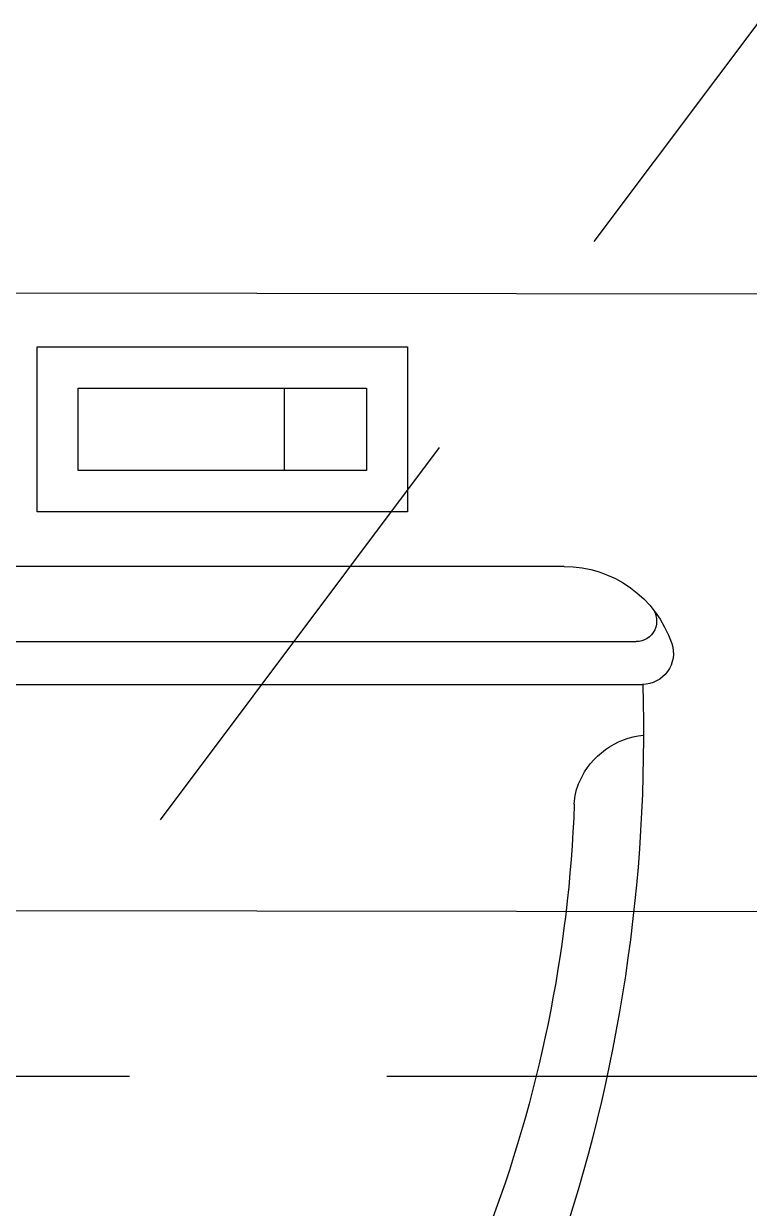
# Model space of a CAD drawing. Header units: centimetres. Extents: x -1797 to 2001, y -8788 to 1856.
# Drawn here: x -780.3 to -745.1, y -702.7 to -645.2 of the extents above; entities that cross this region are included whole.
import ezdxf

# ---------------------------------------------------------------- set-up
doc = ezdxf.new("R2010")
doc.units = ezdxf.units.CM
doc.header["$LTSCALE"] = 100
doc.header["$MEASUREMENT"] = 0
doc.linetypes.add('HIDDEN', pattern=[0.375, 0.25, -0.125])
for name, color, linetype in [('HIDDEN -03', 8, 'HIDDEN'), ('ID_Flooring_02', 127, 'Continuous'), ('ID_Furniture-Fixed_01', 141, 'Continuous'), ('WALL-01', 7, 'Continuous')]:
    doc.layers.add(name, color=color, linetype=linetype)
doc.styles.add('ISO', font='isocp2.shx', dxfattribs={"width": 0.8})
doc.dimstyles.new('DIM DET', dxfattribs={"dimtxt": 0.05, "dimasz": 0.025, "dimexe": 0.025, "dimexo": 0.025, "dimgap": 0.025, "dimtad": 1, "dimzin": 0, "dimdsep": 46, "dimtxsty": 'ISO', "dimblk": 'ARCHTICK', "dimcen": 0.1, "dimdle": 0.025, "dimclrd": 15, "dimclre": 15, "dimclrt": 2, "dimadec": 0, "dimazin": 0, "dimtfac": 1, "dimtmove": 2, "dimatfit": 0, "dimldrblk": 'ARCHTICK', "dimfxl": 0.17, "dimtzin": 1, "dimarcsym": 0})

# ---------------------------------------------------------------- blocks, each defined once
blk = doc.blocks.new('WC')
at = {"layer": 'ID_Furniture-Fixed_01'}
for p, q in [((-308.09928, 138.27457), (-307.75344, 138.27457)), ((-307.7185, 138.23804), (-308.13421, 138.23804)), ((-307.71538, 138.21728), (-308.13733, 138.21728))]:
    blk.add_line(p, q, dxfattribs=at)
for centre, radius, start, end in [((-308.09928, 138.21939), 0.05518, 90, 161.28841), ((-308.13421, 138.24804), 0.01, 140.64888, 270), ((-308.13733, 138.23228), 0.015, 161.28841, 270), ((-307.3489, 138.19323), 0.78891, 178.25267, 198.88098), ((-308.14169, 138.15456), 0.03826, 24.30418, 84.17491), ((-308.13417, 138.15796), 0.03, 2.10224, 24.30418), ((-307.45322, 138.18296), 0.65141, 182.10224, 200.97827)]:
    blk.add_arc(centre, radius, start, end, dxfattribs=at)
blk = doc.blocks.new('_ARCHTICK')
at = {"color": 0, "linetype": 'ByBlock', "const_width": 0.15}
blk.add_lwpolyline([(-0.5, -0.5), (0.5, 0.5)], dxfattribs=at)

msp = doc.modelspace()

# ---------------------------------------------------------------- linework, layer by layer
at = {"layer": 'HIDDEN -03'}
msp.add_line((-737.616, -635.783), (-773.672, -683.869), dxfattribs=at)
at = {"layer": 'ID_Flooring_02'}
msp.add_line((-723.148, -688.354), (-813.148, -688.259), dxfattribs=at)
at = {"layer": 'ID_Furniture-Fixed_01'}
msp.add_line((-767.652, -662.902), (-767.652, -666.902), dxfattribs=at)
for points in [[(-761.652, -668.902), (-779.652, -668.902), (-779.652, -660.902), (-761.652, -660.902)], [(-763.652, -666.902), (-777.652, -666.902), (-777.652, -662.902), (-763.652, -662.902)]]:
    msp.add_lwpolyline(points, close=True, dxfattribs=at)
at = {"layer": 'WALL-01'}
msp.add_line((-725.148, -658.354), (-813.148, -658.259), dxfattribs=at)

# ---------------------------------------------------------------- block references
at = {"layer": 'ID_Furniture-Fixed_01', "xscale": -100, "yscale": 100, "zscale": 100}
msp.add_blockref('WC', (-31563.975, -14499.015, 0), dxfattribs=at)

# ---------------------------------------------------------------- leaders
at = {"layer": 'HIDDEN -03'}
msp.add_leader([(-800.161, -696.309), (-584.257, -696.309)], dimstyle='DIM DET', override={"dimasz": 0.04, "dimtad": 0, "dimclrd": 251, "dimldrblk": 'Dot', "dimfxl": 0.1}, dxfattribs=at)

doc.saveas('drawing.dxf')
